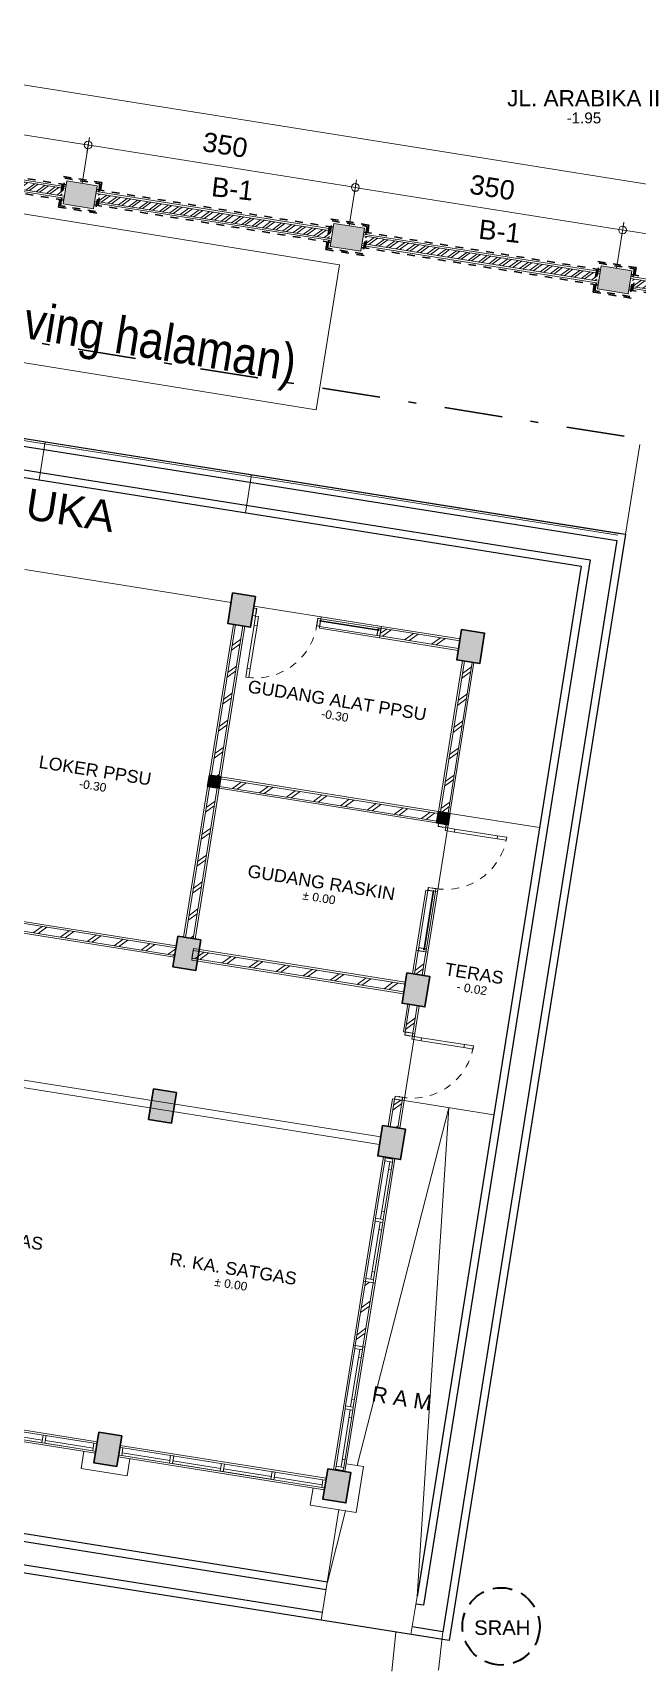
# Model space of a CAD drawing. Header units: millimetres. Extents: x -11 to 1625, y -267 to 180.
# Drawn here: x 856.9 to 864.72, y 77.65 to 98.89 of the extents above; entities that cross this region are included whole.
import ezdxf
from ezdxf.enums import TextEntityAlignment as Align

# ---------------------------------------------------------------- set-up
doc = ezdxf.new("R2010")
doc.units = ezdxf.units.MM
for name, pattern in [('DASHDOT', [1, 0.5, -0.25, 0, -0.25]), ('DASHED2', [0.375, 0.25, -0.125]), ('HIDDEN', [0.375, 0.25, -0.125])]:
    doc.linetypes.add(name, pattern=pattern)
for name, color, linetype, lineweight in [('1', 1, 'Continuous', 40), ('ars', 11, 'Continuous', 5), ('atap', 7, 'Continuous', 20), ('CONCRETE', 8, 'Continuous', 5), ('dinding', 5, 'Continuous', 15), ('GSB', 1, 'DASHDOT', 35), ('KOLOM', 1, 'Continuous', 30), ('kus', 63, 'Continuous', 15), ('KUSEN', 30, 'Continuous', 15), ('lan', 7, 'Continuous', 15), ('not', 7, 'Continuous', 20), ('PAGAR', 4, 'Continuous', 18), ('PARTISI', 190, 'Continuous', 9), ('sol kol', 8, 'Continuous', 0), ('TEXT KETERANGAN', 7, 'Continuous', 9), ('u', 6, 'Continuous', 20)]:
    doc.layers.add(name, color=color, linetype=linetype, lineweight=lineweight)
doc.styles.add('ISO', font='arial.ttf', dxfattribs={"width": 0.85})
doc.styles.get("Standard").update_dxf_attribs({"font": 'ARIALUNI.TTF'})
doc.dimstyles.new('SK100', dxfattribs={"dimtxt": 0.25, "dimasz": 0.1, "dimexe": 0.1, "dimexo": 0, "dimgap": 0.15, "dimtad": 1, "dimdec": 0, "dimlfac": 100, "dimzin": 12, "dimdsep": 46, "dimtxsty": 'Standard', "dimblk": 'BULAT', "dimcen": 0.1, "dimclrd": 256, "dimclre": 256, "dimclrt": 256, "dimadec": 0, "dimazin": 3, "dimtfac": 1, "dimtdec": 0, "dimtofl": 0, "dimtmove": 0, "dimatfit": 3, "dimldrblk": 'BULAT', "dimfxl": 0, "dimtolj": 1, "dimtzin": 0, "dimlwd": -1, "dimlwe": -1, "dimarcsym": 0})
pattern_1 = [(45, (-0.5, 0), (-0.1767767, 0.1767767), []), (45, (-0.4375, 0), (-0.1767767, 0.1767767), [])]
pattern_2 = [(45, (-1.5, 0), (-0.1767767, 0.1767767), []), (45, (-1.4375, 0), (-0.1767767, 0.1767767), [])]

# ---------------------------------------------------------------- blocks, each defined once
blk = doc.blocks.new('NOTASI RUANG')
at = {"layer": 'not'}
for height, p in [(0.26, (-0.011, 0.3)), (0.175, (-0.009, -0.017))]:
    blk.add_attdef('RUANG', text='', height=height, dxfattribs=at).set_placement(p, align=Align.MIDDLE_CENTER)
blk = doc.blocks.new('KP')
at = {"layer": 'KOLOM'}
blk.add_lwpolyline([(0.075, -0.075), (-0.075, -0.075), (-0.075, 0.075), (0.075, 0.075), (0.075, -0.075)], dxfattribs=at)
blk = doc.blocks.new('K1')
at = {"layer": 'KOLOM'}
blk.add_lwpolyline([(0.2, 0.15), (-0.2, 0.15), (-0.2, -0.15), (0.2, -0.15), (0.2, 0.15)], dxfattribs=at)
blk = doc.blocks.new('P 80')
at = {"linetype": 'HIDDEN', "ltscale": 0.3}
blk.add_lwpolyline([(-0.84, 0.1, -0.414214), (-0.04, 0.9, -1.303225)], format="xyb", dxfattribs=at)
for points in [[(-0.04, 0.9), (-0.08, 0.9), (-0.08, 0.78), (-0.04, 0.78)], [(-0.04, 0.78), (-0.08, 0.78), (-0.08, 0.22), (-0.04, 0.22)], [(-0.04, 0.1), (-0.08, 0.1), (-0.08, 0.22), (-0.04, 0.22)], [(-0.835, 0.06), (-0.84, 0.06), (-0.84, 0.061), (-0.84, 0.1), (-0.88, 0.1), (-0.88, 0), (-0.84, 0), (-0.84, 0.056), (-0.835, 0.058)], [(-0.842, 0.002), (-0.878, 0.002), (-0.878, 0.098), (-0.842, 0.098)], [(-0.045, 0.06), (-0.04, 0.06), (-0.04, 0.061), (-0.04, 0.1), (0, 0.1), (0, 0), (-0.04, 0), (-0.04, 0.056), (-0.045, 0.058)], [(-0.038, 0.002), (-0.002, 0.002), (-0.002, 0.098), (-0.038, 0.098)]]:
    blk.add_lwpolyline(points, close=True)
blk = doc.blocks.new('DENAH LANTAI DASAR')
at = {"layer": 'ars'}
h = blk.add_hatch(dxfattribs=at)
h.set_pattern_fill('TEMBOK', color=256, scale=0.25)
h.set_pattern_definition(pattern_1)
h.paths.add_polyline_path([(11.85, 14.2), (10.82, 14.2), (10.82, 14.3), (11.85, 14.3)])
h = blk.add_hatch(dxfattribs=at)
h.set_pattern_fill('TEMBOK', color=256, scale=0.25)
h.set_pattern_definition(pattern_1)
h.paths.add_polyline_path([(9.05, 9.95), (9.05, 14.05), (8.95, 14.05), (8.95, 9.95)])
h = blk.add_hatch(dxfattribs=at)
h.set_pattern_fill('TEMBOK', color=256, scale=0.25)
h.set_pattern_definition(pattern_2)
h.paths.add_polyline_path([(12.05, 14.05), (12.05, 12.075), (11.95, 12.075), (11.95, 14.05)])
h = blk.add_hatch(dxfattribs=at)
h.set_pattern_fill('TEMBOK', color=256, scale=0.25)
h.set_pattern_definition(pattern_1)
h.paths.add_polyline_path([(11.925, 12.05), (9.075, 12.05), (9.075, 11.95), (11.925, 11.95)])
h = blk.add_hatch(dxfattribs=at)
h.set_pattern_fill('TEMBOK', color=256, scale=0.25)
h.set_pattern_definition(pattern_2)
h.paths.add_polyline_path([(12.05, 10.255), (12.05, 9.95), (11.95, 9.95), (11.95, 10.255)])
h = blk.add_hatch(dxfattribs=at)
h.set_pattern_fill('TEMBOK', color=256, scale=0.25)
h.set_pattern_definition(pattern_1)
h.paths.add_polyline_path([(8.85, 9.7), (6.15, 9.7), (6.15, 9.8), (8.85, 9.8)])
h = blk.add_hatch(dxfattribs=at)
h.set_pattern_fill('TEMBOK', color=256, scale=0.25)
h.set_pattern_definition(pattern_1)
h.paths.add_polyline_path([(11.85, 9.8), (9.075, 9.8), (9.075, 9.7), (11.85, 9.7)])
h = blk.add_hatch(dxfattribs=at)
h.set_pattern_fill('TEMBOK', color=256, scale=0.25)
h.set_pattern_definition(pattern_2)
h.paths.add_polyline_path([(11.95, 9.19), (11.95, 9.55), (12.05, 9.55), (12.05, 9.19)])
h = blk.add_hatch(dxfattribs=at)
h.set_pattern_fill('TEMBOK', color=256, scale=0.25)
h.set_pattern_definition(pattern_2)
h.paths.add_polyline_path([(11.95, 8.31), (11.95, 7.95), (12.05, 7.95), (12.05, 8.31)])
h = blk.add_hatch(dxfattribs=at)
h.set_pattern_fill('TEMBOK', color=256, scale=0.25)
h.set_pattern_definition([(45, (9.5, 1.63), (-0.176777, 0.176777), []), (45, (9.5625, 1.63), (-0.176777, 0.176777), [])])
h.paths.add_polyline_path([(12.05, 5.92), (12.05, 5.08), (11.95, 5.08), (11.95, 5.92)])
at = {"layer": 'sol kol'}
for points in [[(8.85, 14.45), (8.85, 14.05), (9.15, 14.05), (9.15, 14.45)], [(11.85, 14.45), (11.85, 14.05), (12.15, 14.05), (12.15, 14.45)], [(8.925, 12.075), (9.075, 12.075), (9.075, 11.925), (8.925, 11.925)], [(11.925, 12.075), (12.075, 12.075), (12.075, 11.925), (11.925, 11.925)], [(8.85, 9.95), (8.85, 9.55), (9.15, 9.55), (9.15, 9.95)], [(11.85, 9.95), (11.85, 9.55), (12.15, 9.55), (12.15, 9.95)], [(8.85, 7.95), (8.85, 7.55), (9.15, 7.55), (9.15, 7.95)], [(11.85, 7.95), (11.85, 7.55), (12.15, 7.55), (12.15, 7.95)], [(8.85, 3.45), (8.85, 3.05), (9.15, 3.05), (9.15, 3.45)], [(11.85, 3.45), (11.85, 3.05), (12.15, 3.05), (12.15, 3.45)]]:
    blk.add_hatch(color=256, dxfattribs=at).paths.add_polyline_path(points)
for p, q in [((-12.75, 16), (13.75, 16)), ((13.75, 16), (13.75, 1.5)), ((-3.65, 15.9), (6.15, 15.9)), ((6.15, 15.9), (13.65, 15.9)), ((13.65, 15.9), (13.65, 1.6)), ((-3.65, 15.6), (6.15, 15.6)), ((6.15, 15.6), (13.35, 15.6)), ((13.35, 15.6), (13.35, 1.9)), ((-12.25, 15.5), (6.15, 15.5)), ((6.15, 15.5), (13.25, 15.5)), ((13.25, 15.5), (13.25, 2)), ((12.075, 2), (3.25, 2)), ((12.075, 1.9), (3.35, 1.9)), ((13.35, 1.9), (13.25, 1.9)), ((12.075, 1.6), (3.65, 1.6)), ((13.75, 1.5), (3.75, 1.5)), ((13.65, 1.6), (13.25, 1.6))]:
    blk.add_line(p, q)
at = {"layer": 'ars'}
for points in [[(11.85, 14.2), (10.82, 14.2), (10.82, 14.3), (11.85, 14.3)], [(9.05, 9.95), (9.05, 14.05), (8.95, 14.05), (8.95, 9.95)], [(12.05, 14.05), (12.05, 12.075), (11.95, 12.075), (11.95, 14.05)], [(11.925, 12.05), (9.075, 12.05), (9.075, 11.95), (11.925, 11.95)], [(12.05, 10.255), (12.05, 9.95), (11.95, 9.95), (11.95, 10.255)], [(8.85, 9.7), (6.15, 9.7), (6.15, 9.8), (8.85, 9.8)], [(11.85, 9.8), (9.075, 9.8), (9.075, 9.7), (11.85, 9.7)], [(11.95, 9.19), (11.95, 9.55), (12.05, 9.55), (12.05, 9.19)], [(11.95, 8.31), (11.95, 7.95), (12.05, 7.95), (12.05, 8.31)], [(12.05, 5.92), (12.05, 5.08), (11.95, 5.08), (11.95, 5.92)]]:
    blk.add_lwpolyline(points, close=True, dxfattribs=at)
at = {"layer": 'dinding'}
for points in [[(11.85, 14.175), (10.82, 14.175), (10.82, 14.325), (11.85, 14.325)], [(9.075, 9.95), (9.075, 14.05), (8.925, 14.05), (8.925, 9.95)], [(12.075, 14.05), (12.075, 12.075), (11.925, 12.075), (11.925, 14.05)], [(11.925, 12.075), (9.075, 12.075), (9.075, 11.925), (11.925, 11.925)], [(12.075, 10.255), (12.075, 9.95), (11.925, 9.95), (11.925, 10.255)], [(8.85, 9.675), (6.15, 9.675), (6.15, 9.825), (8.85, 9.825)], [(11.85, 9.825), (9.075, 9.825), (9.075, 9.675), (11.85, 9.675)], [(11.925, 9.19), (11.925, 9.55), (12.075, 9.55), (12.075, 9.19)], [(11.925, 8.31), (11.925, 7.95), (12.075, 7.95), (12.075, 8.31)], [(12.075, 5.92), (12.075, 5.08), (11.925, 5.08), (11.925, 5.92)]]:
    blk.add_lwpolyline(points, close=True, dxfattribs=at)
at = {"layer": 'kus'}
for p, q in [((11.95, 6.75), (11.95, 7.5)), ((12.015, 6.75), (12.015, 7.5)), ((12.05, 6.75), (12.05, 7.5)), ((12.015, 7.4), (12.05, 7.4)), ((12.015, 6.85), (12.05, 6.85)), ((11.95, 5.96), (11.95, 6.71)), ((12.015, 5.96), (12.015, 6.71)), ((12.015, 6.61), (12.05, 6.61)), ((12.05, 5.96), (12.05, 6.71)), ((12.015, 6.06), (12.05, 6.06)), ((11.95, 5.04), (11.95, 4.29)), ((12.015, 5.04), (12.015, 4.29)), ((12.015, 4.94), (12.05, 4.94)), ((12.05, 5.04), (12.05, 4.29)), ((11.95, 4.25), (11.95, 3.5)), ((12.015, 4.39), (12.05, 4.39)), ((12.015, 4.25), (12.015, 3.5)), ((12.05, 4.25), (12.05, 3.5)), ((12.015, 4.15), (12.05, 4.15)), ((12.015, 3.6), (12.05, 3.6))]:
    blk.add_line(p, q, dxfattribs=at)
for points in [[(12.05, 7.5), (12.05, 7.54), (11.95, 7.54), (11.95, 7.5)], [(12.05, 6.71), (12.05, 6.75), (11.95, 6.75), (11.95, 6.71)], [(12.05, 5.92), (12.05, 5.96), (11.95, 5.96), (11.95, 5.92)], [(12.05, 5.08), (12.05, 5.04), (11.95, 5.04), (11.95, 5.08)], [(12.05, 4.29), (12.05, 4.25), (11.95, 4.25), (11.95, 4.29)], [(12.05, 3.5), (12.05, 3.46), (11.95, 3.46), (11.95, 3.5)], [(6.19, 3.3), (8.81, 3.3), (8.81, 3.2), (6.19, 3.2)], [(8.145, 3.235), (7.52, 3.235), (7.52, 3.2), (8.145, 3.2)], [(8.185, 3.2), (8.145, 3.2), (8.145, 3.3), (8.185, 3.3)], [(8.185, 3.235), (8.81, 3.235), (8.81, 3.2), (8.185, 3.2)], [(8.85, 3.2), (8.81, 3.2), (8.81, 3.3), (8.85, 3.3)], [(9.19, 3.2), (9.15, 3.2), (9.15, 3.3), (9.19, 3.3)], [(9.19, 3.3), (11.81, 3.3), (11.81, 3.2), (9.19, 3.2)], [(9.815, 3.235), (9.19, 3.235), (9.19, 3.2), (9.815, 3.2)], [(9.855, 3.2), (9.815, 3.2), (9.815, 3.3), (9.855, 3.3)], [(10.48, 3.235), (9.855, 3.235), (9.855, 3.2), (10.48, 3.2)], [(10.52, 3.2), (10.48, 3.2), (10.48, 3.3), (10.52, 3.3)], [(11.145, 3.235), (10.52, 3.235), (10.52, 3.2), (11.145, 3.2)], [(11.185, 3.2), (11.145, 3.2), (11.145, 3.3), (11.185, 3.3)], [(11.185, 3.235), (11.81, 3.235), (11.81, 3.2), (11.185, 3.2)], [(11.85, 3.2), (11.81, 3.2), (11.81, 3.3), (11.85, 3.3)]]:
    blk.add_lwpolyline(points, close=True, dxfattribs=at)
at = {"layer": 'KUSEN'}
for p, q in [((10.78, 14.3), (10.03, 14.3)), ((10.78, 14.278), (10.78, 14.3)), ((10.78, 14.3), (10.82, 14.3)), ((10.781, 14.278), (10.78, 14.278)), ((10.78, 14.2), (10.78, 14.267)), ((10.78, 14.267), (10.781, 14.267)), ((10.781, 14.276), (10.781, 14.278)), ((10.783, 14.276), (10.781, 14.276)), ((10.781, 14.267), (10.781, 14.27)), ((10.781, 14.27), (10.783, 14.27)), ((10.782, 14.298), (10.818, 14.298)), ((10.782, 14.28), (10.782, 14.298)), ((10.797, 14.28), (10.782, 14.28)), ((10.782, 14.202), (10.782, 14.265)), ((10.782, 14.265), (10.797, 14.265)), ((10.785, 14.278), (10.783, 14.276)), ((10.783, 14.27), (10.785, 14.267)), ((10.795, 14.278), (10.785, 14.278)), ((10.785, 14.267), (10.795, 14.267)), ((10.795, 14.267), (10.795, 14.278)), ((10.797, 14.265), (10.797, 14.28)), ((10.818, 14.298), (10.818, 14.202)), ((10.82, 14.3), (10.82, 14.244)), ((10.82, 14.244), (10.82, 14.242)), ((10.82, 14.242), (10.82, 14.24)), ((10.82, 14.24), (10.82, 14.2)), ((10.78, 14.2), (10.03, 14.2)), ((10.82, 14.2), (10.78, 14.2)), ((10.818, 14.202), (10.782, 14.202)), ((11.95, 10.295), (11.95, 11.045)), ((12.05, 10.295), (12.05, 11.045)), ((11.95, 10.255), (11.95, 10.295)), ((11.95, 10.295), (12.017, 10.295)), ((11.99, 10.255), (11.95, 10.255)), ((11.952, 10.257), (11.952, 10.293)), ((11.952, 10.293), (12.015, 10.293)), ((12.048, 10.257), (11.952, 10.257)), ((11.992, 10.255), (11.99, 10.255)), ((11.994, 10.255), (11.992, 10.255)), ((12.05, 10.255), (11.994, 10.255)), ((12.015, 10.293), (12.015, 10.278)), ((12.015, 10.278), (12.03, 10.278)), ((12.017, 10.295), (12.017, 10.294)), ((12.017, 10.294), (12.019, 10.294)), ((12.019, 10.292), (12.017, 10.29)), ((12.017, 10.29), (12.017, 10.28)), ((12.017, 10.28), (12.028, 10.28)), ((12.019, 10.294), (12.019, 10.292)), ((12.026, 10.292), (12.026, 10.294)), ((12.026, 10.294), (12.028, 10.294)), ((12.028, 10.29), (12.026, 10.292)), ((12.028, 10.294), (12.028, 10.295)), ((12.028, 10.295), (12.05, 10.295)), ((12.028, 10.28), (12.028, 10.29)), ((12.03, 10.278), (12.03, 10.293)), ((12.03, 10.293), (12.048, 10.293)), ((12.048, 10.293), (12.048, 10.257)), ((12.05, 10.295), (12.05, 10.255))]:
    blk.add_line(p, q, dxfattribs=at)
for points in [[(9.195, 14.24), (9.19, 14.24), (9.19, 14.239), (9.19, 14.2), (9.15, 14.2), (9.15, 14.3), (9.19, 14.3), (9.19, 14.244), (9.195, 14.242)], [(9.188, 14.298), (9.152, 14.298), (9.152, 14.202), (9.188, 14.202)], [(9.985, 14.24), (9.99, 14.24), (9.99, 14.239), (9.99, 14.2), (10.03, 14.2), (10.03, 14.3), (9.99, 14.3), (9.99, 14.244), (9.985, 14.242)], [(9.992, 14.298), (10.028, 14.298), (10.028, 14.202), (9.992, 14.202)], [(10.795, 14.277), (10.795, 14.268), (10.02, 14.268), (10.02, 14.277)], [(9.19, 14.2), (9.23, 14.2), (9.23, 14.08), (9.19, 14.08)], [(9.19, 13.52), (9.23, 13.52), (9.23, 14.08), (9.19, 14.08)], [(9.19, 13.4), (9.23, 13.4), (9.23, 13.52), (9.19, 13.52)], [(12.01, 11.88), (12.01, 11.885), (12.011, 11.885), (12.05, 11.885), (12.05, 11.925), (11.95, 11.925), (11.95, 11.885), (12.006, 11.885), (12.008, 11.88)], [(11.952, 11.887), (11.952, 11.923), (12.048, 11.923), (12.048, 11.887)], [(12.05, 11.885), (12.05, 11.845), (12.17, 11.845), (12.17, 11.885)], [(12.73, 11.885), (12.73, 11.845), (12.17, 11.845), (12.17, 11.885)], [(12.85, 11.885), (12.85, 11.845), (12.73, 11.845), (12.73, 11.885)], [(12.01, 11.09), (12.01, 11.085), (12.011, 11.085), (12.05, 11.085), (12.05, 11.045), (11.95, 11.045), (11.95, 11.085), (12.006, 11.085), (12.008, 11.09)], [(11.952, 11.083), (11.952, 11.047), (12.048, 11.047), (12.048, 11.083)], [(12.027, 10.28), (12.018, 10.28), (12.018, 11.055), (12.027, 11.055)]]:
    blk.add_lwpolyline(points, close=True, dxfattribs=at)
at = {"layer": 'KUSEN', "linetype": 'HIDDEN', "ltscale": 0.3}
for points in [[(9.99, 14.2, -0.414214), (9.19, 13.4, -1.303225)], [(12.05, 11.085, 0.414214), (12.85, 11.885, 1.303225)]]:
    blk.add_lwpolyline(points, format="xyb", dxfattribs=at)
at = {"layer": 'lan'}
for p, q in [((6.15, 15.5), (6.15, 16)), ((8.85, 15.5), (8.85, 16)), ((6.15, 14.325), (8.85, 14.325)), ((10.03, 14.325), (9.15, 14.325)), ((12.075, 12.075), (13.25, 12.075)), ((12.075, 11.045), (12.075, 11.925)), ((12.075, 8.31), (12.075, 9.19)), ((12.075, 8.31), (13.25, 8.31)), ((12.219, 3.55), (12.662, 8.31)), ((13.25, 2), (12.662, 8.31)), ((12.3, 3.55), (12.075, 3.55)), ((12.3, 3.55), (12.3, 2.95)), ((8.7, 3.175), (8.7, 2.95)), ((9.3, 3.175), (9.3, 2.95)), ((11.7, 3.175), (11.7, 2.95)), ((9.3, 2.95), (8.7, 2.95)), ((12.3, 2.95), (11.7, 2.95)), ((12.075, 2), (12.163, 2.95)), ((12.075, 2.95), (12.075, 1.5)), ((13.25, 2), (13.25, 1.5))]:
    blk.add_line(p, q, dxfattribs=at)
for points in [[(10.82, 14.325), (10.03, 14.325), (10.03, 14.175), (10.82, 14.175)], [(12.075, 10.255), (12.075, 11.045), (11.925, 11.045), (11.925, 10.255)], [(12.075, 7.55), (12.075, 5.92), (11.925, 5.92), (11.925, 7.55)], [(12.075, 5.08), (12.075, 3.45), (11.925, 3.45), (11.925, 5.08)], [(6.15, 3.325), (8.85, 3.325), (8.85, 3.175), (6.15, 3.175)], [(9.15, 3.325), (11.85, 3.325), (11.85, 3.175), (9.15, 3.175)]]:
    blk.add_lwpolyline(points, close=True, dxfattribs=at)
at = {"layer": 'PARTISI'}
blk.add_lwpolyline([(6.93, 7.8), (11.85, 7.8), (11.85, 7.7), (6.93, 7.7)], close=True, dxfattribs=at)
ref = blk.add_blockref('NOTASI RUANG', (10.413, 13.101), dxfattribs=dict(xscale=0.6323962268195373, yscale=0.6323962268195373, zscale=0.6323962268195373))
ref.add_attrib('RUANG', '-0.30', dxfattribs={"layer": 'not', "height": 0.1108}).set_placement((10.407, 13.09), align=Align.MIDDLE_CENTER)
ref.add_attrib('RUANG', 'GUDANG ALAT PPSU', dxfattribs={"layer": 'not', "height": 0.16432}).set_placement((10.406, 13.29), align=Align.MIDDLE_CENTER)
ref = blk.add_blockref('NOTASI RUANG', (7.463, 11.713), dxfattribs=dict(xscale=0.6323962268195373, yscale=0.6323962268195373, zscale=0.6323962268195373))
ref.add_attrib('RUANG', '-0.30', dxfattribs={"layer": 'not', "height": 0.1108}).set_placement((7.457, 11.702), align=Align.MIDDLE_CENTER)
ref.add_attrib('RUANG', 'LOKER PPSU', dxfattribs={"layer": 'not', "height": 0.1643}).set_placement((7.456, 11.902), align=Align.MIDDLE_CENTER)
ref = blk.add_blockref('NOTASI RUANG', (10.581, 10.742), dxfattribs=dict(xscale=0.6323962268195373, yscale=0.6323962268195373, zscale=0.6323962268195373))
ref.add_attrib('RUANG', '%%P 0.00', dxfattribs={"layer": 'not', "height": 0.1108}).set_placement((10.575, 10.731), align=Align.MIDDLE_CENTER)
ref.add_attrib('RUANG', 'GUDANG RASKIN', dxfattribs={"layer": 'not', "height": 0.16432}).set_placement((10.574, 10.931), align=Align.MIDDLE_CENTER)
ref = blk.add_blockref('NOTASI RUANG', (12.719, 9.89), dxfattribs=dict(xscale=0.6323962268195373, yscale=0.6323962268195373, zscale=0.6323962268195373))
ref.add_attrib('RUANG', '- 0.02', dxfattribs={"layer": 'not', "height": 0.1108}).set_placement((12.713, 9.879), align=Align.MIDDLE_CENTER)
ref.add_attrib('RUANG', 'TERAS', dxfattribs={"layer": 'not', "height": 0.1643}).set_placement((12.711, 10.079), align=Align.MIDDLE_CENTER)
ref = blk.add_blockref('NOTASI RUANG', (7.15, 5.551), dxfattribs=dict(xscale=0.6323962268195373, yscale=0.6323962268195373, zscale=0.6323962268195373))
ref.add_attrib('RUANG', '%%P 0.00', dxfattribs={"layer": 'not', "height": 0.1108}).set_placement((7.144, 5.54), align=Align.MIDDLE_CENTER)
ref.add_attrib('RUANG', 'R. SATGAS', dxfattribs={"layer": 'not', "height": 0.1643}).set_placement((7.143, 5.741), align=Align.MIDDLE_CENTER)
ref = blk.add_blockref('NOTASI RUANG', (10.242, 5.624), dxfattribs=dict(xscale=0.6323962268195373, yscale=0.6323962268195373, zscale=0.6323962268195373))
ref.add_attrib('RUANG', '%%P 0.00', dxfattribs={"layer": 'not', "height": 0.1108}).set_placement((10.236, 5.613), align=Align.MIDDLE_CENTER)
ref.add_attrib('RUANG', 'R. KA. SATGAS', dxfattribs={"layer": 'not', "height": 0.16432}).set_placement((10.235, 5.814), align=Align.MIDDLE_CENTER)
ref = blk.add_blockref('NOTASI RUANG', (12.659, 4.312), dxfattribs=dict(xscale=0.6323962268195373, yscale=0.6323962268195373, zscale=0.6323962268195373))
ref.add_attrib('RUANG', 'R A M', dxfattribs={"layer": 'not', "height": 0.2}).set_placement((12.652, 4.502), align=Align.MIDDLE_CENTER)
at = {"layer": 'KOLOM'}
for name, p, rotation in [('K1', (9, 14.25), 90), ('K1', (12, 14.25), 90), ('KP', (9, 12), 180), ('KP', (12, 12), 180), ('K1', (9, 9.75), 90), ('K1', (12, 9.75), 90), ('K1', (9, 7.75), 90), ('K1', (12, 7.75), 90), ('K1', (9, 3.25), 90), ('K1', (12, 3.25), 90)]:
    blk.add_blockref(name, p, dxfattribs=dict(at, rotation=rotation))
at = {"layer": 'KUSEN', "xscale": -1, "rotation": 270.0000000130308}
blk.add_blockref('P 80', (11.95, 9.19), dxfattribs=at)
blk = doc.blocks.new('PAGAR TYPE-B')
at = {"layer": 'ars'}
h = blk.add_hatch(dxfattribs=at)
h.set_pattern_fill('ANSI32', color=256, scale=0.01, style=0)
h.set_pattern_definition([(45, (-1.52, 0.075), (-0.067352, 0.067352), []), (45, (-1.4751, 0.075), (-0.067352, 0.067352), [])])
h.paths.add_polyline_path([(-1.52, 0.175), (-1.52, 0.075), (1.52, 0.075), (1.52, 0.175)])
at = {"layer": 'CONCRETE'}
for points in [[(-1.95, -0.025), (-1.55, -0.025), (-1.55, 0.275), (-1.95, 0.275)], [(1.55, -0.025), (1.95, -0.025), (1.95, 0.275), (1.55, 0.275)]]:
    blk.add_hatch(color=256, dxfattribs=at).paths.add_polyline_path(points)
at = {"layer": 'dinding'}
for p, q in [((1.55, 0.2), (-1.55, 0.2)), ((1.55, 0.05), (-1.55, 0.05))]:
    blk.add_line(p, q, dxfattribs=at)
for points in [[(-1.95, -0.025), (-1.55, -0.025), (-1.55, 0.275), (-1.95, 0.275)], [(1.55, -0.025), (1.95, -0.025), (1.95, 0.275), (1.55, 0.275)]]:
    blk.add_lwpolyline(points, close=True, dxfattribs=at)
at = {"layer": 'KOLOM', "linetype": 'DASHED2', "ltscale": 0.25}
for p, q in [((1.55, 0.225), (-1.55, 0.225)), ((1.55, 0.025), (-1.55, 0.025))]:
    blk.add_line(p, q, dxfattribs=at)
for points in [[(-1.5, -0.075), (-2, -0.075), (-2, 0.325), (-1.5, 0.325)], [(-1.52, -0.055), (-1.98, -0.055), (-1.98, 0.305), (-1.52, 0.305)], [(2, -0.075), (1.5, -0.075), (1.5, 0.325), (2, 0.325)], [(1.98, -0.055), (1.52, -0.055), (1.52, 0.305), (1.98, 0.305)]]:
    blk.add_lwpolyline(points, close=True, dxfattribs=at)
at = {"layer": 'PAGAR'}
for p, q in [((1.55, 0.175), (-1.55, 0.175)), ((1.55, 0.075), (-1.55, 0.075))]:
    blk.add_line(p, q, dxfattribs=at)
blk = doc.blocks.new('BULAT')
for p, q in [((-1, 0), (1, 0)), ((0, -1), (0, 1))]:
    blk.add_line(p, q)
blk.add_circle((0, 0), 0.5)
blk = doc.blocks.new('*D902')
at = {"layer": 'Defpoints', "color": 0}
for p in [(864.53, 96.341), (864.451, 95.844), (867.907, 95.294)]:
    blk.add_point(p, dxfattribs=at)
at = {"layer": 'u'}
for p, q in [((864.451, 95.844), (864.546, 96.439)), ((867.888, 95.806), (864.629, 96.325)), ((867.907, 95.294), (868.002, 95.889))]:
    blk.add_line(p, q, dxfattribs=at)
at = {"layer": 'u', "xscale": 0.1, "yscale": 0.1, "zscale": 0.1}
for p, rotation in [((864.53, 96.341), 170.9597525756951), ((867.986, 95.791), 350.9597525756952)]:
    blk.add_blockref('BULAT', p, dxfattribs=dict(at, rotation=rotation))
at = {"layer": 'u', "insert": (866.302, 96.34), "char_height": 0.25, "attachment_point": 5, "rotation": 350.9598}
blk.add_mtext('\\A1;350', dxfattribs=at)
blk = doc.blocks.new('*D903')
at = {"layer": 'Defpoints', "color": 0}
for p in [(861.073, 96.891), (860.994, 96.394), (864.451, 95.844)]:
    blk.add_point(p, dxfattribs=at)
at = {"layer": 'u'}
for p, q in [((860.994, 96.394), (861.089, 96.989)), ((864.431, 96.356), (861.172, 96.875)), ((864.451, 95.844), (864.546, 96.439))]:
    blk.add_line(p, q, dxfattribs=at)
at = {"layer": 'u', "xscale": 0.1, "yscale": 0.1, "zscale": 0.1}
for p, rotation in [((861.073, 96.891), 170.9597525756951), ((864.53, 96.341), 350.9597525756952)]:
    blk.add_blockref('BULAT', p, dxfattribs=dict(at, rotation=rotation))
at = {"layer": 'u', "insert": (862.845, 96.89), "char_height": 0.25, "attachment_point": 5, "rotation": 350.9598}
blk.add_mtext('\\A1;350', dxfattribs=at)
blk = doc.blocks.new('*D904')
at = {"layer": 'Defpoints', "color": 0}
for p in [(857.617, 97.441), (857.538, 96.944), (860.994, 96.394)]:
    blk.add_point(p, dxfattribs=at)
at = {"layer": 'u'}
for p, q in [((857.538, 96.944), (857.633, 97.539)), ((860.975, 96.906), (857.716, 97.425)), ((860.994, 96.394), (861.089, 96.989))]:
    blk.add_line(p, q, dxfattribs=at)
at = {"layer": 'u', "xscale": 0.1, "yscale": 0.1, "zscale": 0.1}
for p, rotation in [((857.617, 97.441), 170.9597525756951), ((861.073, 96.891), 350.9597525756952)]:
    blk.add_blockref('BULAT', p, dxfattribs=dict(at, rotation=rotation))
at = {"layer": 'u', "insert": (859.389, 97.44), "char_height": 0.25, "attachment_point": 5, "rotation": 350.9598}
blk.add_mtext('\\A1;350', dxfattribs=at)
blk = doc.blocks.new('*D905')
at = {"layer": 'Defpoints', "color": 0}
for p in [(854.16, 97.99), (854.081, 97.494), (857.538, 96.944)]:
    blk.add_point(p, dxfattribs=at)
at = {"layer": 'u'}
for p, q in [((854.081, 97.494), (854.176, 98.089)), ((857.518, 97.456), (854.259, 97.975)), ((857.538, 96.944), (857.633, 97.539))]:
    blk.add_line(p, q, dxfattribs=at)
at = {"layer": 'u', "xscale": 0.1, "yscale": 0.1, "zscale": 0.1}
for p, rotation in [((854.16, 97.99), 170.9597525756951), ((857.617, 97.441), 350.9597525756952)]:
    blk.add_blockref('BULAT', p, dxfattribs=dict(at, rotation=rotation))
at = {"layer": 'u', "insert": (855.932, 97.99), "char_height": 0.25, "attachment_point": 5, "rotation": 350.9598}
blk.add_mtext('\\A1;350', dxfattribs=at)
blk = doc.blocks.new('*D3056')
at = {"layer": 'Defpoints', "color": 0}
for p in [(835.317, 100.507), (871.74, 95.833), (871.564, 94.731)]:
    blk.add_point(p, dxfattribs=at)
at = {"layer": 'u'}
for p, q in [((835.317, 100.507), (835.508, 101.708)), ((835.591, 101.594), (871.641, 95.849)), ((871.564, 94.731), (871.756, 95.932))]:
    blk.add_line(p, q, dxfattribs=at)
at = {"layer": 'u', "xscale": 0.1, "yscale": 0.1, "zscale": 0.1}
for p, rotation in [((835.493, 101.609), 170.946141512389), ((871.74, 95.833), 350.946141512389)]:
    blk.add_blockref('BULAT', p, dxfattribs=dict(at, rotation=rotation))
at = {"layer": 'u', "insert": (853.66, 98.996), "char_height": 0.25, "attachment_point": 5, "rotation": 350.9461}
blk.add_mtext('\\A1;3670', dxfattribs=at)

msp = doc.modelspace()

# ---------------------------------------------------------------- linework, layer by layer
msp.add_line((847.3564222, 95.1459197), (864.498733, 92.4143574))
at = {"layer": '1', "linetype": 'DASHED2', "lineweight": 40}
msp.add_circle((862.958417, 78.2683902), 0.5, dxfattribs=at)
at = {"layer": 'ars'}
msp.add_line((864.753539, 93.5640758), (864.5685627, 92.4032303), dxfattribs=at)
at = {"layer": 'atap', "linetype": 'Continuous'}
msp.add_line((847.3789122, 95.1149038), (864.4677171, 92.3918674), dxfattribs=at)
at = {"layer": 'GSB', "ltscale": 1.5}
msp.add_line((874.0311246, 92.1611769), (832.6189471, 98.7600507), dxfattribs=at)
at = {"layer": 'lan'}
for p, q in [((857.0589869, 93.5724205), (857.0632499, 93.5991735)), ((859.7253481, 93.147546), (859.729611, 93.1742989))]:
    msp.add_line(p, q, dxfattribs=at)
at = {"layer": 'lan', "linetype": 'HIDDEN', "ltscale": 2}
for p, q in [((861.5993169, 78.1879056), (860.4923093, 67.7750788)), ((862.2038109, 78.1983737), (861.0883656, 67.7061797))]:
    msp.add_line(p, q, dxfattribs=at)
at = {"layer": 'TEXT KETERANGAN', "color": 6}
msp.add_lwpolyline([(848.7291601, 97.8502964), (860.8684746, 95.8896287), (860.5653562, 94.0128963), (848.4260418, 95.9735639)], close=True, dxfattribs=at)

# ---------------------------------------------------------------- block references
ref = msp.add_blockref('NOTASI RUANG', (864.0366773, 97.8049452), dxfattribs=dict(xscale=0.8052727450567742, yscale=0.8052727450567742, zscale=0.8052727450567742))
ref.add_attrib('RUANG', '-1.95', dxfattribs={"layer": 'not', "height": 0.14107162}).set_placement((864.0296967, 97.7910463), align=Align.MIDDLE_CENTER)
ref.add_attrib('RUANG', 'JL. ARABIKA II', dxfattribs={"layer": 'not', "height": 0.20923685}).set_placement((864.0276799, 98.0463558), align=Align.MIDDLE_CENTER)
for name, p, rotation in [('PAGAR TYPE-B', (855.7663595, 96.9473026), 350.9597525756608), ('PAGAR TYPE-B', (859.2228832, 96.3973538), 350.9597525756608), ('DENAH LANTAI DASAR', (848.4720967, 78.7662848), 350.9462507932595), ('PAGAR TYPE-B', (862.679407, 95.847405), 350.9597525756608), ('PAGAR TYPE-B', (866.1359307, 95.2974562), 350.9597525756608)]:
    msp.add_blockref(name, p, dxfattribs=dict(rotation=rotation))

# ---------------------------------------------------------------- texts
at = {"lineweight": 9, "insert": (862.6102267, 78.3461053), "char_height": 0.1875, "attachment_point": 1}
msp.add_mtext_dynamic_manual_height_columns('SRAH', width=0.701531431, gutter_width=12.5, heights=[0], dxfattribs=at)
at = {"layer": 'not', "attachment_point": 1}
for s, width, insert, char_height, rotation in [('\\pi0.99247;B-1', 2.439246343, (858.2424102, 97.1381105), 0.25, 353.66668956), ('\\pi0.99247;B-1', 2.439246343, (861.6989339, 96.5881617), 0.25, 353.66668956), ('\\A1;\\pi0.04301;BUIS BETON 1/2 Ø 30 cm TERBUKA', 9.423810553, (848.6763369, 94.2590895), 0.4, 351.23920385)]:
    msp.add_mtext_dynamic_manual_height_columns(s, width=width, gutter_width=12.5, heights=[0], dxfattribs=dict(at, insert=insert, char_height=char_height, rotation=rotation))
at = {"layer": 'TEXT KETERANGAN', "style": 'ISO', "width": 0.85}
msp.add_text('(Pagar tembok T=200 cm dari paving halaman)', height=0.476270163, rotation=350.82516999, dxfattribs=at).set_placement((848.5839122, 96.2673168))

# ---------------------------------------------------------------- dimensions: what is measured, and where the dimension line sits
at = {"layer": 'u'}
dim = msp.add_aligned_dim(p1=(835.3171205, 100.5072314), p2=(871.564395, 94.7312945), distance=1.1160431, dimstyle='SK100', dxfattribs=at)
dim.commit()
dim.dimension.update_dxf_attribs({"geometry": '*D3056', "text_midpoint": (853.6600856, 98.9956693)})
for p1, p2, picture, middle in [((857.5378316, 96.9439122), (854.0813079, 97.493861), '*D905', (855.9322196, 97.989762)), ((860.9943554, 96.3939634), (857.5378316, 96.9439122), '*D904', (859.3887433, 97.4398132)), ((864.4508791, 95.8440146), (860.9943554, 96.3939634), '*D903', (862.845267, 96.8898644)), ((867.9074028, 95.2940658), (864.4508791, 95.8440146), '*D902', (866.3017908, 96.3399156))]:
    dim = msp.add_aligned_dim(p1=p1, p2=p2, distance=-0.502843, dimstyle='SK100', override={"dimdec": 1}, dxfattribs=at)
    dim.commit()
    dim.dimension.update_dxf_attribs({"geometry": picture, "text_midpoint": middle})

doc.saveas('drawing.dxf')
